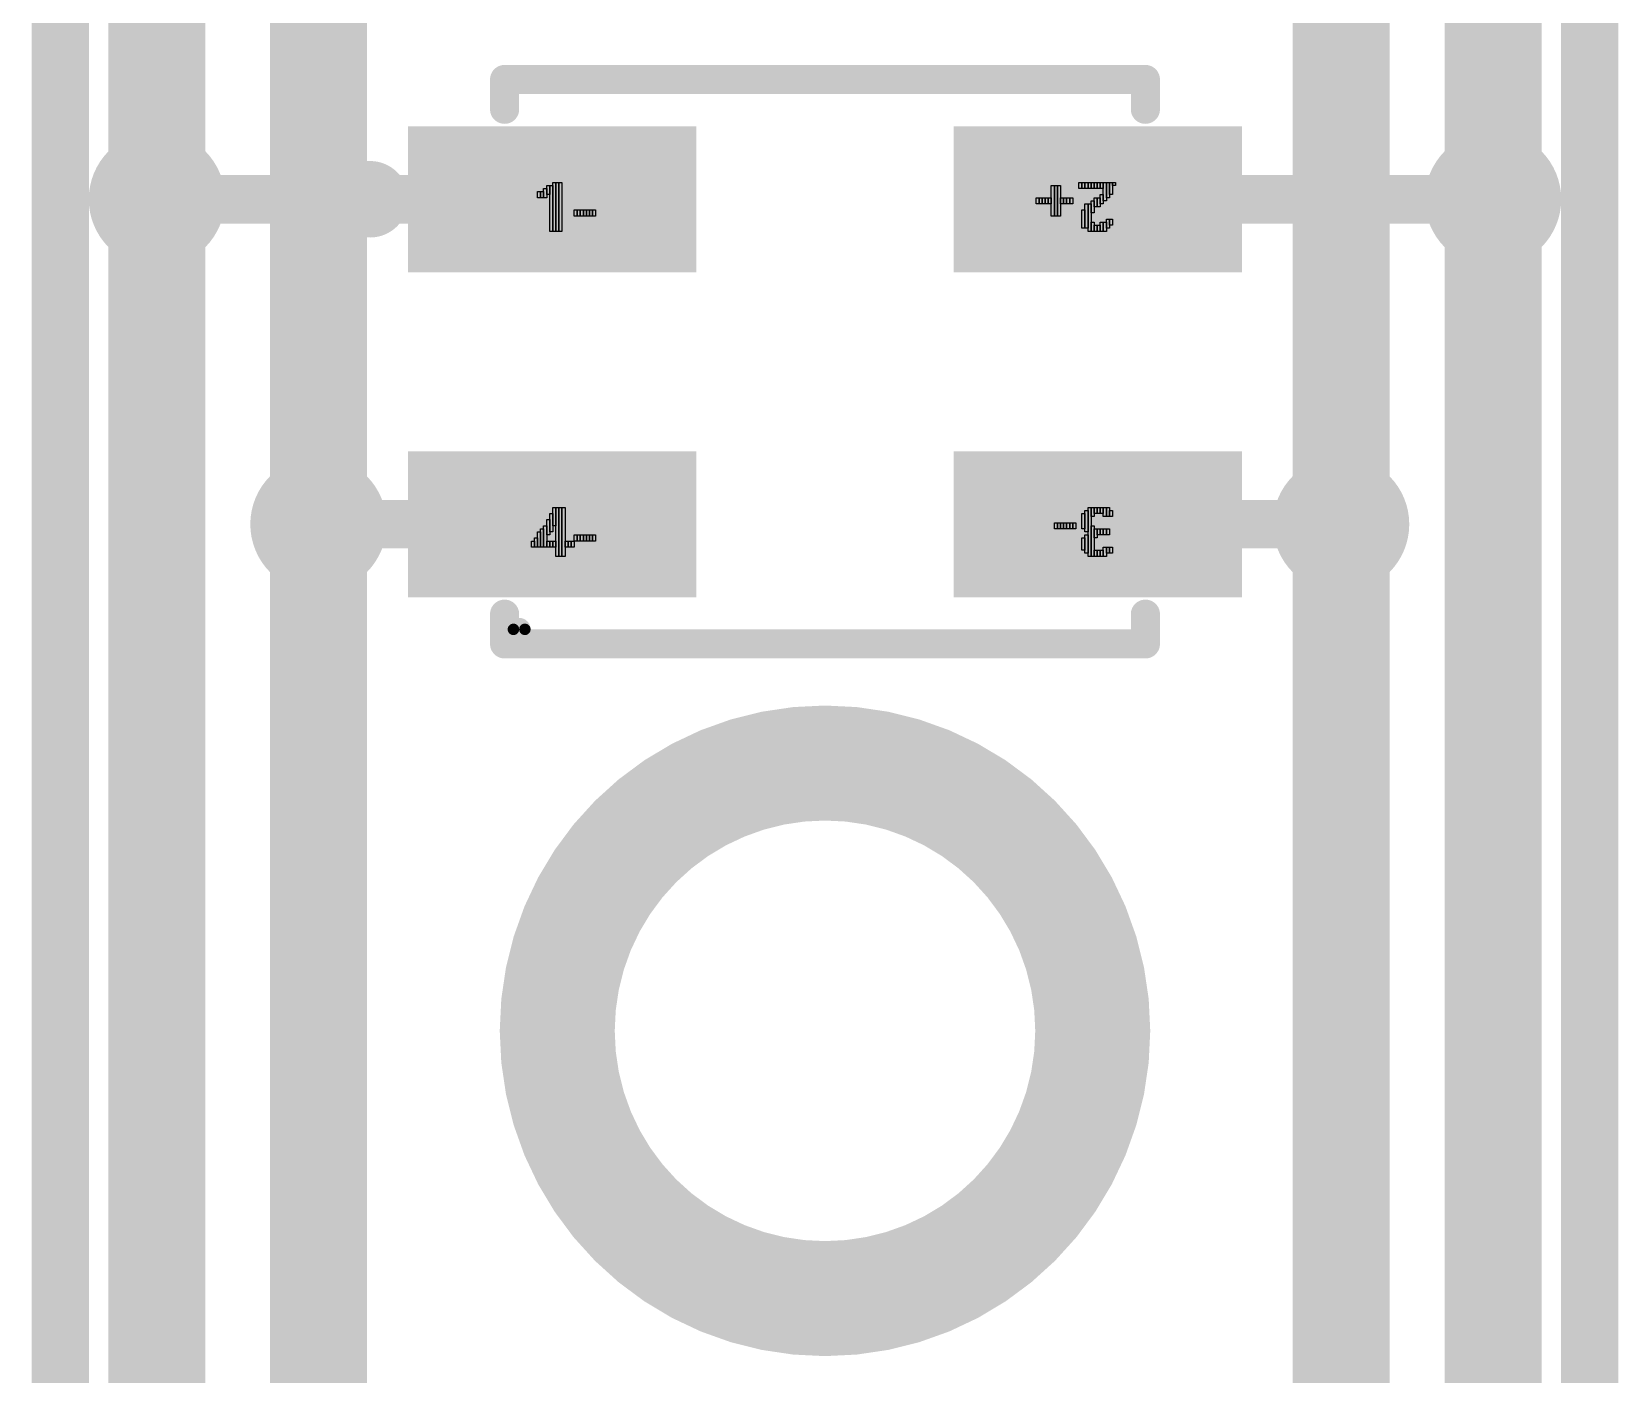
# Model space of a CAD drawing. Header units: millimetres. Extents: x 40.1 to 48.5, y 25.2 to 70.5.
# Drawn here: x 40.25 to 48.55, y 58.8 to 65.83 of the extents above; entities that cross this region are included whole.
import ezdxf

# ---------------------------------------------------------------- set-up
doc = ezdxf.new("R2010")
doc.units = ezdxf.units.MM
for name, color, linetype in [('BottomLayer', 5, 'Continuous'), ('BottomSolder', 6, 'Continuous'), ('Mechanical1', 6, 'Continuous'), ('Mechanical15', 56, 'Continuous'), ('MidLayer2', 76, 'Continuous'), ('MultiLayer', 9, 'Continuous'), ('TopLayer', 1, 'Continuous'), ('TopOverlay', 2, 'Continuous'), ('TopPaste', 8, 'Continuous'), ('TopSolder', 216, 'Continuous')]:
    doc.layers.add(name, color=color, linetype=linetype)

# ---------------------------------------------------------------- blocks, each defined once
blk = doc.blocks.new('LED_SMD_4P_L3_2_W2_8_P1_70_TL_12')
at = {"layer": 'Mechanical15'}
for p, q in [((-1.456, 0.874), (-1.456, 0.922)), ((-1.456, 0.922), (-1.44, 0.922)), ((-1.44, 0.682), (-1.44, 0.922)), ((-1.44, 0.922), (-1.424, 0.922)), ((-1.44, 0.922), (-1.44, 0.874)), ((-1.424, 0.682), (-1.424, 0.938)), ((-1.424, 0.938), (-1.408, 0.938)), ((-1.424, 0.922), (-1.424, 0.682)), ((-1.408, 0.682), (-1.408, 0.938)), ((-1.408, 0.938), (-1.392, 0.938)), ((-1.408, 0.938), (-1.408, 0.682)), ((-1.392, 0.682), (-1.392, 0.938)), ((-1.392, 0.938), (-1.376, 0.938)), ((-1.392, 0.938), (-1.392, 0.682)), ((-1.376, 0.938), (-1.376, 0.682)), ((1.184, 0.762), (1.184, 0.922)), ((1.184, 0.922), (1.2, 0.922)), ((1.2, 0.762), (1.2, 0.922)), ((1.2, 0.922), (1.216, 0.922)), ((1.2, 0.922), (1.2, 0.762)), ((1.216, 0.762), (1.216, 0.922)), ((1.216, 0.922), (1.232, 0.922)), ((1.216, 0.922), (1.216, 0.762)), ((1.232, 0.922), (1.232, 0.762)), ((1.328, 0.906), (1.328, 0.938)), ((1.328, 0.938), (1.344, 0.938)), ((1.344, 0.906), (1.344, 0.938)), ((1.344, 0.938), (1.36, 0.938)), ((1.344, 0.938), (1.344, 0.906)), ((1.36, 0.906), (1.36, 0.938)), ((1.36, 0.938), (1.376, 0.938)), ((1.36, 0.938), (1.36, 0.906)), ((1.376, 0.906), (1.376, 0.938)), ((1.376, 0.938), (1.392, 0.938)), ((1.376, 0.938), (1.376, 0.906)), ((1.392, 0.906), (1.392, 0.938)), ((1.392, 0.938), (1.408, 0.938)), ((1.392, 0.938), (1.392, 0.906)), ((1.408, 0.906), (1.408, 0.938)), ((1.408, 0.938), (1.424, 0.938)), ((1.408, 0.938), (1.408, 0.906)), ((1.424, 0.906), (1.424, 0.938)), ((1.424, 0.938), (1.44, 0.938)), ((1.424, 0.938), (1.424, 0.906)), ((1.44, 0.906), (1.44, 0.938)), ((1.44, 0.938), (1.456, 0.938)), ((1.44, 0.938), (1.44, 0.906)), ((1.456, 0.842), (1.456, 0.938)), ((1.456, 0.938), (1.472, 0.938)), ((1.456, 0.938), (1.456, 0.906)), ((1.472, 0.858), (1.472, 0.938)), ((1.472, 0.938), (1.488, 0.938)), ((1.472, 0.938), (1.472, 0.842)), ((1.488, 0.874), (1.488, 0.938)), ((1.488, 0.938), (1.504, 0.938)), ((1.488, 0.938), (1.488, 0.858)), ((1.504, 0.922), (1.504, 0.938)), ((1.504, 0.938), (1.52, 0.938)), ((1.504, 0.938), (1.504, 0.874)), ((1.52, 0.922), (1.504, 0.922)), ((1.52, 0.938), (1.52, 0.922)), ((-1.504, 0.858), (-1.504, 0.89)), ((-1.504, 0.89), (-1.488, 0.89)), ((-1.488, 0.858), (-1.504, 0.858)), ((-1.488, 0.858), (-1.488, 0.89)), ((-1.488, 0.89), (-1.472, 0.89)), ((-1.488, 0.89), (-1.488, 0.858)), ((-1.472, 0.858), (-1.488, 0.858)), ((-1.472, 0.858), (-1.472, 0.906)), ((-1.472, 0.906), (-1.456, 0.906)), ((-1.472, 0.89), (-1.472, 0.858)), ((-1.456, 0.858), (-1.472, 0.858)), ((-1.456, 0.906), (-1.456, 0.858)), ((-1.44, 0.874), (-1.456, 0.874)), ((1.104, 0.826), (1.104, 0.858)), ((1.104, 0.858), (1.12, 0.858)), ((1.12, 0.826), (1.12, 0.858)), ((1.12, 0.858), (1.136, 0.858)), ((1.12, 0.858), (1.12, 0.826)), ((1.136, 0.826), (1.136, 0.858)), ((1.136, 0.858), (1.152, 0.858)), ((1.136, 0.858), (1.136, 0.826)), ((1.152, 0.826), (1.152, 0.858)), ((1.152, 0.858), (1.168, 0.858)), ((1.152, 0.858), (1.152, 0.826)), ((1.168, 0.826), (1.168, 0.858)), ((1.168, 0.858), (1.184, 0.858)), ((1.168, 0.858), (1.168, 0.826)), ((1.184, 0.858), (1.184, 0.826)), ((1.232, 0.826), (1.232, 0.858)), ((1.232, 0.858), (1.248, 0.858)), ((1.248, 0.826), (1.248, 0.858)), ((1.248, 0.858), (1.264, 0.858)), ((1.248, 0.858), (1.248, 0.826)), ((1.264, 0.826), (1.264, 0.858)), ((1.264, 0.858), (1.28, 0.858)), ((1.264, 0.858), (1.264, 0.826)), ((1.28, 0.826), (1.28, 0.858)), ((1.28, 0.858), (1.296, 0.858)), ((1.28, 0.858), (1.28, 0.826)), ((1.296, 0.858), (1.296, 0.826)), ((1.344, 0.906), (1.328, 0.906)), ((1.36, 0.906), (1.344, 0.906)), ((1.376, 0.906), (1.36, 0.906)), ((1.392, 0.906), (1.376, 0.906)), ((1.408, 0.906), (1.392, 0.906)), ((1.392, 0.778), (1.392, 0.842)), ((1.392, 0.842), (1.408, 0.842)), ((1.424, 0.906), (1.408, 0.906)), ((1.408, 0.81), (1.408, 0.858)), ((1.408, 0.858), (1.424, 0.858)), ((1.408, 0.842), (1.408, 0.778)), ((1.44, 0.906), (1.424, 0.906)), ((1.424, 0.81), (1.424, 0.858)), ((1.424, 0.858), (1.44, 0.858)), ((1.424, 0.858), (1.424, 0.81)), ((1.456, 0.906), (1.44, 0.906)), ((1.44, 0.826), (1.44, 0.874)), ((1.44, 0.874), (1.456, 0.874)), ((1.44, 0.858), (1.44, 0.81)), ((1.456, 0.874), (1.456, 0.826)), ((1.472, 0.842), (1.456, 0.842)), ((1.488, 0.858), (1.472, 0.858)), ((1.504, 0.874), (1.488, 0.874)), ((-1.312, 0.762), (-1.312, 0.794)), ((-1.312, 0.794), (-1.296, 0.794)), ((-1.296, 0.762), (-1.312, 0.762)), ((-1.296, 0.762), (-1.296, 0.794)), ((-1.296, 0.794), (-1.28, 0.794)), ((-1.296, 0.794), (-1.296, 0.762)), ((-1.28, 0.762), (-1.296, 0.762)), ((-1.28, 0.762), (-1.28, 0.794)), ((-1.28, 0.794), (-1.264, 0.794)), ((-1.28, 0.794), (-1.28, 0.762)), ((-1.264, 0.762), (-1.28, 0.762)), ((-1.264, 0.762), (-1.264, 0.794)), ((-1.264, 0.794), (-1.248, 0.794)), ((-1.264, 0.794), (-1.264, 0.762)), ((-1.248, 0.762), (-1.264, 0.762)), ((-1.248, 0.762), (-1.248, 0.794)), ((-1.248, 0.794), (-1.232, 0.794)), ((-1.248, 0.794), (-1.248, 0.762)), ((-1.232, 0.762), (-1.248, 0.762)), ((-1.232, 0.762), (-1.232, 0.794)), ((-1.232, 0.794), (-1.216, 0.794)), ((-1.232, 0.794), (-1.232, 0.762)), ((-1.216, 0.762), (-1.232, 0.762)), ((-1.216, 0.762), (-1.216, 0.794)), ((-1.216, 0.794), (-1.2, 0.794)), ((-1.216, 0.794), (-1.216, 0.762)), ((-1.2, 0.762), (-1.216, 0.762)), ((-1.2, 0.794), (-1.2, 0.762)), ((1.12, 0.826), (1.104, 0.826)), ((1.136, 0.826), (1.12, 0.826)), ((1.152, 0.826), (1.136, 0.826)), ((1.168, 0.826), (1.152, 0.826)), ((1.184, 0.826), (1.168, 0.826)), ((1.2, 0.762), (1.184, 0.762)), ((1.216, 0.762), (1.2, 0.762)), ((1.232, 0.762), (1.216, 0.762)), ((1.248, 0.826), (1.232, 0.826)), ((1.264, 0.826), (1.248, 0.826)), ((1.28, 0.826), (1.264, 0.826)), ((1.296, 0.826), (1.28, 0.826)), ((1.344, 0.698), (1.344, 0.794)), ((1.344, 0.794), (1.36, 0.794)), ((1.36, 0.698), (1.36, 0.826)), ((1.36, 0.826), (1.376, 0.826)), ((1.36, 0.794), (1.36, 0.698)), ((1.376, 0.682), (1.376, 0.826)), ((1.376, 0.826), (1.392, 0.826)), ((1.376, 0.826), (1.376, 0.698)), ((1.392, 0.826), (1.392, 0.682)), ((1.408, 0.778), (1.392, 0.778)), ((1.424, 0.81), (1.408, 0.81)), ((1.44, 0.81), (1.424, 0.81)), ((1.456, 0.826), (1.44, 0.826)), ((-1.424, 0.682), (-1.44, 0.682)), ((-1.408, 0.682), (-1.424, 0.682)), ((-1.392, 0.682), (-1.408, 0.682)), ((-1.376, 0.682), (-1.392, 0.682)), ((1.36, 0.698), (1.344, 0.698)), ((1.376, 0.698), (1.36, 0.698)), ((1.392, 0.682), (1.376, 0.682)), ((1.392, 0.682), (1.392, 0.73)), ((1.392, 0.73), (1.408, 0.73)), ((1.408, 0.682), (1.392, 0.682)), ((1.408, 0.73), (1.408, 0.682)), ((1.408, 0.682), (1.408, 0.714)), ((1.408, 0.714), (1.424, 0.714)), ((1.424, 0.682), (1.408, 0.682)), ((1.424, 0.682), (1.424, 0.714)), ((1.424, 0.714), (1.44, 0.714)), ((1.424, 0.714), (1.424, 0.682)), ((1.44, 0.682), (1.424, 0.682)), ((1.44, 0.682), (1.44, 0.73)), ((1.44, 0.73), (1.456, 0.73)), ((1.44, 0.714), (1.44, 0.682)), ((1.456, 0.682), (1.44, 0.682)), ((1.456, 0.682), (1.456, 0.73)), ((1.456, 0.73), (1.472, 0.73)), ((1.456, 0.73), (1.456, 0.682)), ((1.472, 0.682), (1.456, 0.682)), ((1.472, 0.698), (1.472, 0.746)), ((1.472, 0.746), (1.488, 0.746)), ((1.472, 0.73), (1.472, 0.682)), ((1.488, 0.698), (1.472, 0.698)), ((1.488, 0.714), (1.488, 0.746)), ((1.488, 0.746), (1.504, 0.746)), ((1.488, 0.746), (1.488, 0.698)), ((1.504, 0.714), (1.488, 0.714)), ((1.504, 0.746), (1.504, 0.714)), ((-1.456, -0.906), (-1.456, -0.826)), ((-1.456, -0.826), (-1.44, -0.826)), ((-1.44, -0.89), (-1.44, -0.794)), ((-1.44, -0.794), (-1.424, -0.794)), ((-1.44, -0.826), (-1.44, -0.906)), ((-1.424, -0.858), (-1.424, -0.762)), ((-1.424, -0.762), (-1.408, -0.762)), ((-1.424, -0.794), (-1.424, -0.89)), ((-1.408, -1.018), (-1.408, -0.762)), ((-1.408, -0.762), (-1.392, -0.762)), ((-1.408, -0.762), (-1.408, -0.858)), ((-1.392, -1.018), (-1.392, -0.762)), ((-1.392, -0.762), (-1.376, -0.762)), ((-1.392, -0.762), (-1.392, -1.018)), ((-1.376, -1.018), (-1.376, -0.762)), ((-1.376, -0.762), (-1.36, -0.762)), ((-1.376, -0.762), (-1.376, -1.018)), ((-1.36, -0.762), (-1.36, -1.018)), ((1.344, -0.874), (1.344, -0.794)), ((1.344, -0.794), (1.36, -0.794)), ((1.36, -0.89), (1.36, -0.778)), ((1.36, -0.778), (1.376, -0.778)), ((1.36, -0.794), (1.36, -0.874)), ((1.376, -1.018), (1.376, -0.762)), ((1.376, -0.762), (1.392, -0.762)), ((1.376, -0.778), (1.376, -0.89)), ((1.392, -0.81), (1.392, -0.762)), ((1.392, -0.762), (1.408, -0.762)), ((1.392, -0.762), (1.392, -1.018)), ((1.408, -0.81), (1.392, -0.81)), ((1.408, -0.794), (1.408, -0.762)), ((1.408, -0.762), (1.424, -0.762)), ((1.408, -0.762), (1.408, -0.81)), ((1.424, -0.794), (1.408, -0.794)), ((1.424, -0.794), (1.424, -0.762)), ((1.424, -0.762), (1.44, -0.762)), ((1.424, -0.762), (1.424, -0.794)), ((1.44, -0.794), (1.424, -0.794)), ((1.44, -0.794), (1.44, -0.762)), ((1.44, -0.762), (1.456, -0.762)), ((1.44, -0.762), (1.44, -0.794)), ((1.456, -0.794), (1.44, -0.794)), ((1.456, -0.81), (1.456, -0.762)), ((1.456, -0.762), (1.472, -0.762)), ((1.456, -0.762), (1.456, -0.794)), ((1.472, -0.81), (1.456, -0.81)), ((1.472, -0.81), (1.472, -0.762)), ((1.472, -0.762), (1.488, -0.762)), ((1.472, -0.762), (1.472, -0.81)), ((1.488, -0.81), (1.472, -0.81)), ((1.488, -0.762), (1.488, -0.81)), ((1.488, -0.81), (1.488, -0.778)), ((1.488, -0.778), (1.504, -0.778)), ((1.504, -0.81), (1.488, -0.81)), ((1.504, -0.778), (1.504, -0.81)), ((-1.504, -0.97), (-1.504, -0.89)), ((-1.504, -0.89), (-1.488, -0.89)), ((-1.488, -0.97), (-1.488, -0.874)), ((-1.488, -0.874), (-1.472, -0.874)), ((-1.488, -0.89), (-1.488, -0.97)), ((-1.472, -0.97), (-1.472, -0.858)), ((-1.472, -0.858), (-1.456, -0.858)), ((-1.472, -0.874), (-1.472, -0.97)), ((-1.456, -0.858), (-1.456, -0.97)), ((-1.44, -0.906), (-1.456, -0.906)), ((-1.424, -0.89), (-1.44, -0.89)), ((-1.408, -0.858), (-1.424, -0.858)), ((-1.312, -0.938), (-1.312, -0.906)), ((-1.312, -0.906), (-1.296, -0.906)), ((-1.296, -0.938), (-1.296, -0.906)), ((-1.296, -0.906), (-1.28, -0.906)), ((-1.296, -0.906), (-1.296, -0.938)), ((-1.28, -0.938), (-1.28, -0.906)), ((-1.28, -0.906), (-1.264, -0.906)), ((-1.28, -0.906), (-1.28, -0.938)), ((-1.264, -0.938), (-1.264, -0.906)), ((-1.264, -0.906), (-1.248, -0.906)), ((-1.264, -0.906), (-1.264, -0.938)), ((-1.248, -0.938), (-1.248, -0.906)), ((-1.248, -0.906), (-1.232, -0.906)), ((-1.248, -0.906), (-1.248, -0.938)), ((-1.232, -0.938), (-1.232, -0.906)), ((-1.232, -0.906), (-1.216, -0.906)), ((-1.232, -0.906), (-1.232, -0.938)), ((-1.216, -0.938), (-1.216, -0.906)), ((-1.216, -0.906), (-1.2, -0.906)), ((-1.216, -0.906), (-1.216, -0.938)), ((-1.2, -0.906), (-1.2, -0.938)), ((1.2, -0.874), (1.2, -0.842)), ((1.2, -0.842), (1.216, -0.842)), ((1.216, -0.874), (1.2, -0.874)), ((1.216, -0.874), (1.216, -0.842)), ((1.216, -0.842), (1.232, -0.842)), ((1.216, -0.842), (1.216, -0.874)), ((1.232, -0.874), (1.216, -0.874)), ((1.232, -0.874), (1.232, -0.842)), ((1.232, -0.842), (1.248, -0.842)), ((1.232, -0.842), (1.232, -0.874)), ((1.248, -0.874), (1.232, -0.874)), ((1.248, -0.874), (1.248, -0.842)), ((1.248, -0.842), (1.264, -0.842)), ((1.248, -0.842), (1.248, -0.874)), ((1.264, -0.874), (1.248, -0.874)), ((1.264, -0.874), (1.264, -0.842)), ((1.264, -0.842), (1.28, -0.842)), ((1.264, -0.842), (1.264, -0.874)), ((1.28, -0.874), (1.264, -0.874)), ((1.28, -0.874), (1.28, -0.842)), ((1.28, -0.842), (1.296, -0.842)), ((1.28, -0.842), (1.28, -0.874)), ((1.296, -0.874), (1.28, -0.874)), ((1.296, -0.874), (1.296, -0.842)), ((1.296, -0.842), (1.312, -0.842)), ((1.296, -0.842), (1.296, -0.874)), ((1.312, -0.874), (1.296, -0.874)), ((1.312, -0.842), (1.312, -0.874)), ((1.36, -0.874), (1.344, -0.874)), ((1.376, -0.89), (1.36, -0.89)), ((1.36, -1.002), (1.36, -0.906)), ((1.36, -0.906), (1.376, -0.906)), ((1.376, -0.906), (1.376, -1.002)), ((1.392, -1.018), (1.392, -0.858)), ((1.392, -0.858), (1.408, -0.858)), ((1.408, -0.858), (1.408, -1.018)), ((1.408, -0.922), (1.408, -0.874)), ((1.408, -0.874), (1.424, -0.874)), ((1.424, -0.906), (1.424, -0.874)), ((1.424, -0.874), (1.44, -0.874)), ((1.424, -0.874), (1.424, -0.922)), ((1.44, -0.906), (1.424, -0.906)), ((1.44, -0.906), (1.44, -0.874)), ((1.44, -0.874), (1.456, -0.874)), ((1.44, -0.874), (1.44, -0.906)), ((1.456, -0.906), (1.44, -0.906)), ((1.456, -0.906), (1.456, -0.874)), ((1.456, -0.874), (1.472, -0.874)), ((1.456, -0.874), (1.456, -0.906)), ((1.472, -0.906), (1.456, -0.906)), ((1.472, -0.906), (1.472, -0.874)), ((1.472, -0.874), (1.488, -0.874)), ((1.472, -0.874), (1.472, -0.906)), ((1.488, -0.906), (1.472, -0.906)), ((1.488, -0.874), (1.488, -0.906)), ((-1.536, -0.97), (-1.536, -0.938)), ((-1.536, -0.938), (-1.52, -0.938)), ((-1.52, -0.97), (-1.536, -0.97)), ((-1.52, -0.97), (-1.52, -0.922)), ((-1.52, -0.922), (-1.504, -0.922)), ((-1.52, -0.938), (-1.52, -0.97)), ((-1.504, -0.97), (-1.52, -0.97)), ((-1.504, -0.922), (-1.504, -0.97)), ((-1.488, -0.97), (-1.504, -0.97)), ((-1.472, -0.97), (-1.488, -0.97)), ((-1.456, -0.97), (-1.472, -0.97)), ((-1.456, -0.97), (-1.456, -0.938)), ((-1.456, -0.938), (-1.44, -0.938)), ((-1.44, -0.97), (-1.456, -0.97)), ((-1.44, -0.97), (-1.44, -0.938)), ((-1.44, -0.938), (-1.424, -0.938)), ((-1.44, -0.938), (-1.44, -0.97)), ((-1.424, -0.97), (-1.44, -0.97)), ((-1.424, -0.97), (-1.424, -0.938)), ((-1.424, -0.938), (-1.408, -0.938)), ((-1.424, -0.938), (-1.424, -0.97)), ((-1.408, -0.97), (-1.424, -0.97)), ((-1.408, -0.938), (-1.408, -0.97)), ((-1.36, -0.97), (-1.36, -0.938)), ((-1.36, -0.938), (-1.344, -0.938)), ((-1.344, -0.97), (-1.36, -0.97)), ((-1.344, -0.97), (-1.344, -0.938)), ((-1.344, -0.938), (-1.328, -0.938)), ((-1.344, -0.938), (-1.344, -0.97)), ((-1.328, -0.97), (-1.344, -0.97)), ((-1.328, -0.97), (-1.328, -0.938)), ((-1.328, -0.938), (-1.312, -0.938)), ((-1.328, -0.938), (-1.328, -0.97)), ((-1.312, -0.97), (-1.328, -0.97)), ((-1.296, -0.938), (-1.312, -0.938)), ((-1.312, -0.938), (-1.312, -0.97)), ((-1.28, -0.938), (-1.296, -0.938)), ((-1.264, -0.938), (-1.28, -0.938)), ((-1.248, -0.938), (-1.264, -0.938)), ((-1.232, -0.938), (-1.248, -0.938)), ((-1.216, -0.938), (-1.232, -0.938)), ((-1.2, -0.938), (-1.216, -0.938)), ((1.344, -0.986), (1.344, -0.922)), ((1.344, -0.922), (1.36, -0.922)), ((1.36, -0.986), (1.344, -0.986)), ((1.36, -0.922), (1.36, -0.986)), ((1.424, -0.922), (1.408, -0.922)), ((1.408, -1.018), (1.408, -0.986)), ((1.408, -0.986), (1.424, -0.986)), ((1.424, -1.018), (1.424, -0.986)), ((1.424, -0.986), (1.44, -0.986)), ((1.424, -0.986), (1.424, -1.018)), ((1.44, -1.018), (1.44, -0.986)), ((1.44, -0.986), (1.456, -0.986)), ((1.44, -0.986), (1.44, -1.018)), ((1.456, -1.018), (1.456, -0.97)), ((1.456, -0.97), (1.472, -0.97)), ((1.456, -0.986), (1.456, -1.018)), ((1.472, -1.002), (1.472, -0.97)), ((1.472, -0.97), (1.488, -0.97)), ((1.472, -0.97), (1.472, -1.018)), ((1.488, -1.002), (1.488, -0.97)), ((1.488, -0.97), (1.504, -0.97)), ((1.488, -0.97), (1.488, -1.002)), ((1.504, -0.97), (1.504, -1.002)), ((-1.392, -1.018), (-1.408, -1.018)), ((-1.376, -1.018), (-1.392, -1.018)), ((-1.36, -1.018), (-1.376, -1.018)), ((1.376, -1.002), (1.36, -1.002)), ((1.392, -1.018), (1.376, -1.018)), ((1.408, -1.018), (1.392, -1.018)), ((1.424, -1.018), (1.408, -1.018)), ((1.44, -1.018), (1.424, -1.018)), ((1.456, -1.018), (1.44, -1.018)), ((1.472, -1.018), (1.456, -1.018)), ((1.488, -1.002), (1.472, -1.002)), ((1.504, -1.002), (1.488, -1.002))]:
    blk.add_line(p, q, dxfattribs=at)
for points, const_width in [([(-1.7997, 0.8498, 1), (-1.9999, 0.8498, 1)], 0.2), ([(-2.0499, 0.8498, 1), (-1.9499, 0.8498, 1)], 0.1), ([(-1.8497, 0.8498, 1), (-1.7497, 0.8498, 1)], 0.1)]:
    blk.add_lwpolyline(points, format="xyb", close=True, dxfattribs=dict(at, const_width=const_width))
at = {"layer": 'MidLayer2'}
for points, const_width in [([(-1.5701, -1.3999, 1), (-1.63, -1.3999, 1)], 0.06), ([(-1.645, -1.3999, 1), (-1.615, -1.3999, 1)], 0.03), ([(-1.5851, -1.3999, 1), (-1.5551, -1.3999, 1)], 0.03)]:
    blk.add_lwpolyline(points, format="xyb", close=True, dxfattribs=dict(at, const_width=const_width))
at = {"layer": 'TopLayer'}
for points, const_width in [([(-1.7538, 1.13), (-1.7538, 0.57)], 0.6525), ([(-1.1013, 1.13), (-1.1013, 0.57)], 0.6525), ([(1.1013, 1.13), (1.1013, 0.57)], 0.6525), ([(1.7538, 1.13), (1.7538, 0.57)], 0.6525), ([(-0.775, 0.99), (-2.08, 0.99)], 0.28), ([(2.08, 0.99), (0.775, 0.99)], 0.28), ([(-0.775, 0.71), (-2.08, 0.71)], 0.28), ([(2.08, 0.71), (0.775, 0.71)], 0.28), ([(-1.7538, -0.57), (-1.7538, -1.13)], 0.6525), ([(-1.1013, -0.57), (-1.1013, -1.13)], 0.6525), ([(1.1013, -0.57), (1.1013, -1.13)], 0.6525), ([(1.7538, -0.57), (1.7538, -1.13)], 0.6525), ([(-0.775, -0.71), (-2.08, -0.71)], 0.28), ([(2.08, -0.71), (0.775, -0.71)], 0.28), ([(-0.775, -0.99), (-2.08, -0.99)], 0.28), ([(2.08, -0.99), (0.775, -0.99)], 0.28)]:
    blk.add_lwpolyline(points, dxfattribs=dict(at, const_width=const_width))
at = {"layer": 'TopLayer', "const_width": 0.28}
for points in [[(-1.5675, 0.85, 1), (-1.2875, 0.85, 1)], [(1.2875, 0.85, 1), (1.5675, 0.85, 1)], [(-1.5675, -0.85, 1), (-1.2875, -0.85, 1)], [(1.2875, -0.85, 1), (1.5675, -0.85, 1)]]:
    blk.add_lwpolyline(points, format="xyb", close=True, dxfattribs=at)
at = {"layer": 'TopOverlay', "const_width": 0.1524}
for points in [[(-1.6762, 1.3205), (-1.6762, 1.4762)], [(-1.6762, 1.4762), (1.6762, 1.4762)], [(1.6762, 1.3205), (1.6762, 1.4762)], [(-1.6762, -1.4762), (-1.6762, -1.3205)], [(1.6762, -1.4762), (1.6762, -1.3205)], [(-1.6762, -1.4762), (1.6762, -1.4762)]]:
    blk.add_lwpolyline(points, dxfattribs=at)
at = {"layer": 'TopOverlay'}
for points, const_width in [([(-1.7143, 1.4762, 1), (-1.6381, 1.4762, 1)], 0.0762), ([(-1.7143, 1.4762, 1), (-1.6381, 1.4762, 1)], 0.0762), ([(1.6381, 1.4762, 1), (1.7143, 1.4762, 1)], 0.0762), ([(1.6381, 1.4762, 1), (1.7143, 1.4762, 1)], 0.0762), ([(-1.7143, 1.3205, 1), (-1.6381, 1.3205, 1)], 0.0762), ([(1.6381, 1.3205, 1), (1.7143, 1.3205, 1)], 0.0762), ([(-2.2798, 0.8498, 1), (-2.4799, 0.8498, 1)], 0.2), ([(-2.5299, 0.8498, 1), (-2.4299, 0.8498, 1)], 0.1), ([(-2.3298, 0.8498, 1), (-2.2298, 0.8498, 1)], 0.1), ([(-1.7143, -1.3205, 1), (-1.6381, -1.3205, 1)], 0.0762), ([(1.6381, -1.3205, 1), (1.7143, -1.3205, 1)], 0.0762), ([(-1.7143, -1.4762, 1), (-1.6381, -1.4762, 1)], 0.0762), ([(-1.7143, -1.4762, 1), (-1.6381, -1.4762, 1)], 0.0762), ([(1.6381, -1.4762, 1), (1.7143, -1.4762, 1)], 0.0762), ([(1.6381, -1.4762, 1), (1.7143, -1.4762, 1)], 0.0762)]:
    blk.add_lwpolyline(points, format="xyb", close=True, dxfattribs=dict(at, const_width=const_width))
at = {"layer": 'TopPaste'}
for points, const_width in [([(-1.7538, 1.13), (-1.7538, 0.57)], 0.6525), ([(-1.1013, 1.13), (-1.1013, 0.57)], 0.6525), ([(1.1013, 1.13), (1.1013, 0.57)], 0.6525), ([(1.7538, 1.13), (1.7538, 0.57)], 0.6525), ([(-0.775, 0.99), (-2.08, 0.99)], 0.28), ([(2.08, 0.99), (0.775, 0.99)], 0.28), ([(-0.775, 0.71), (-2.08, 0.71)], 0.28), ([(2.08, 0.71), (0.775, 0.71)], 0.28), ([(-1.7538, -0.57), (-1.7538, -1.13)], 0.6525), ([(-1.1013, -0.57), (-1.1013, -1.13)], 0.6525), ([(1.1013, -0.57), (1.1013, -1.13)], 0.6525), ([(1.7538, -0.57), (1.7538, -1.13)], 0.6525), ([(-0.775, -0.71), (-2.08, -0.71)], 0.28), ([(2.08, -0.71), (0.775, -0.71)], 0.28), ([(-0.775, -0.99), (-2.08, -0.99)], 0.28), ([(2.08, -0.99), (0.775, -0.99)], 0.28)]:
    blk.add_lwpolyline(points, dxfattribs=dict(at, const_width=const_width))
at = {"layer": 'TopPaste', "const_width": 0.28}
for points in [[(-1.5675, 0.85, 1), (-1.2875, 0.85, 1)], [(1.2875, 0.85, 1), (1.5675, 0.85, 1)], [(-1.5675, -0.85, 1), (-1.2875, -0.85, 1)], [(1.2875, -0.85, 1), (1.5675, -0.85, 1)]]:
    blk.add_lwpolyline(points, format="xyb", close=True, dxfattribs=at)
at = {"layer": 'TopSolder'}
for points, const_width in [([(-1.8046, 1.2316), (-1.8046, 0.4684)], 0.7541), ([(-1.0505, 1.2316), (-1.0505, 0.4684)], 0.7541), ([(1.0505, 1.2316), (1.0505, 0.4684)], 0.7541), ([(1.8046, 1.2316), (1.8046, 0.4684)], 0.7541), ([(-0.6734, 1.0408), (-2.1816, 1.0408)], 0.3816), ([(2.1816, 1.0408), (0.6734, 1.0408)], 0.3816), ([(-0.6734, 0.6592), (-2.1816, 0.6592)], 0.3816), ([(2.1816, 0.6592), (0.6734, 0.6592)], 0.3816), ([(-1.8046, -0.4684), (-1.8046, -1.2316)], 0.7541), ([(-1.0505, -0.4684), (-1.0505, -1.2316)], 0.7541), ([(1.0505, -0.4684), (1.0505, -1.2316)], 0.7541), ([(1.8046, -0.4684), (1.8046, -1.2316)], 0.7541), ([(-0.6734, -0.6592), (-2.1816, -0.6592)], 0.3816), ([(2.1816, -0.6592), (0.6734, -0.6592)], 0.3816), ([(-0.6734, -1.0408), (-2.1816, -1.0408)], 0.3816), ([(2.1816, -1.0408), (0.6734, -1.0408)], 0.3816)]:
    blk.add_lwpolyline(points, dxfattribs=dict(at, const_width=const_width))
at = {"layer": 'TopSolder', "const_width": 0.3816}
for points in [[(-1.6183, 0.85, 1), (-1.2367, 0.85, 1)], [(1.2367, 0.85, 1), (1.6183, 0.85, 1)], [(-1.6183, -0.85, 1), (-1.2367, -0.85, 1)], [(1.2367, -0.85, 1), (1.6183, -0.85, 1)]]:
    blk.add_lwpolyline(points, format="xyb", close=True, dxfattribs=at)

msp = doc.modelspace()

# ---------------------------------------------------------------- linework, layer by layer
at = {"layer": 'BottomLayer', "const_width": 0.508}
for points in [[(40.905, 64.95), (40.905, 68.55)], [(47.895, 64.95), (47.895, 68.55)], [(41.75, 63.25), (41.75, 66.85)], [(47.1, 63.25), (47.1, 66.85)], [(40.905, 57.95), (40.905, 64.95)], [(47.895, 57.95), (47.895, 64.95)], [(41.75, 56.25), (41.75, 63.25)], [(47.1, 56.25), (47.1, 63.25)]]:
    msp.add_lwpolyline(points, dxfattribs=at)
at = {"layer": 'BottomLayer'}
for points, const_width in [([(40.7013, 64.95, 1), (41.1087, 64.95, 1)], 0.1026), ([(40.778, 64.95, 1), (41.032, 64.95, 1)], 0.254), ([(40.778, 64.95, 1), (41.032, 64.95, 1)], 0.254), ([(47.6913, 64.95, 1), (48.0987, 64.95, 1)], 0.1026), ([(47.768, 64.95, 1), (48.022, 64.95, 1)], 0.254), ([(47.768, 64.95, 1), (48.022, 64.95, 1)], 0.254), ([(41.5463, 63.25, 1), (41.9537, 63.25, 1)], 0.1026), ([(41.623, 63.25, 1), (41.877, 63.25, 1)], 0.254), ([(41.623, 63.25, 1), (41.877, 63.25, 1)], 0.254), ([(46.8963, 63.25, 1), (47.3037, 63.25, 1)], 0.1026), ([(46.973, 63.25, 1), (47.227, 63.25, 1)], 0.254), ([(46.973, 63.25, 1), (47.227, 63.25, 1)], 0.254), ([(43.05, 60.6, 1), (45.75, 60.6, 1)], 0.5)]:
    msp.add_lwpolyline(points, format="xyb", close=True, dxfattribs=dict(at, const_width=const_width))
at = {"layer": 'BottomSolder'}
for points, const_width in [([(40.6505, 64.95, 1), (41.1595, 64.95, 1)], 0.2042), ([(47.6405, 64.95, 1), (48.1495, 64.95, 1)], 0.2042), ([(41.4955, 63.25, 1), (42.0045, 63.25, 1)], 0.2042), ([(46.8455, 63.25, 1), (47.3545, 63.25, 1)], 0.2042), ([(42.9992, 60.6, 1), (45.8008, 60.6, 1)], 0.6016)]:
    msp.add_lwpolyline(points, format="xyb", close=True, dxfattribs=dict(at, const_width=const_width))
at = {"layer": 'Mechanical1', "const_width": 0.3}
for points in [[(40.4, 26.4), (40.4, 69.4)], [(48.4, 26.4), (48.4, 69.4)]]:
    msp.add_lwpolyline(points, dxfattribs=at)
at = {"layer": 'MidLayer2'}
for points, const_width in [([(40.7013, 64.95, 1), (41.1087, 64.95, 1)], 0.1026), ([(47.6913, 64.95, 1), (48.0987, 64.95, 1)], 0.1026), ([(41.5463, 63.25, 1), (41.9537, 63.25, 1)], 0.1026), ([(46.8963, 63.25, 1), (47.3037, 63.25, 1)], 0.1026), ([(43.05, 60.6, 1), (45.75, 60.6, 1)], 0.5)]:
    msp.add_lwpolyline(points, format="xyb", close=True, dxfattribs=dict(at, const_width=const_width))
at = {"layer": 'MultiLayer'}
for points, const_width in [([(40.7013, 64.95, 1), (41.1087, 64.95, 1)], 0.1026), ([(47.6913, 64.95, 1), (48.0987, 64.95, 1)], 0.1026), ([(41.5463, 63.25, 1), (41.9537, 63.25, 1)], 0.1026), ([(46.8963, 63.25, 1), (47.3037, 63.25, 1)], 0.1026), ([(43.05, 60.6, 1), (45.75, 60.6, 1)], 0.5)]:
    msp.add_lwpolyline(points, format="xyb", close=True, dxfattribs=dict(at, const_width=const_width))
at = {"layer": 'TopLayer'}
for points, const_width in [([(40.7013, 64.95, 1), (41.1087, 64.95, 1)], 0.1026), ([(47.6913, 64.95, 1), (48.0987, 64.95, 1)], 0.1026), ([(40.8415, 64.95, 1), (40.9685, 64.95, 1)], 0.127), ([(42.909, 64.95, 1), (43.036, 64.95, 1)], 0.127), ([(45.764, 64.95, 1), (45.891, 64.95, 1)], 0.127), ([(47.8315, 64.95, 1), (47.9585, 64.95, 1)], 0.127), ([(41.5463, 63.25, 1), (41.9537, 63.25, 1)], 0.1026), ([(46.8963, 63.25, 1), (47.3037, 63.25, 1)], 0.1026), ([(41.6865, 63.25, 1), (41.8135, 63.25, 1)], 0.127), ([(42.909, 63.25, 1), (43.036, 63.25, 1)], 0.127), ([(45.764, 63.25, 1), (45.891, 63.25, 1)], 0.127), ([(47.0365, 63.25, 1), (47.1635, 63.25, 1)], 0.127), ([(43.05, 60.6, 1), (45.75, 60.6, 1)], 0.5)]:
    msp.add_lwpolyline(points, format="xyb", close=True, dxfattribs=dict(at, const_width=const_width))
at = {"layer": 'TopLayer', "const_width": 0.254}
for points in [[(40.905, 64.95), (42.9725, 64.95)], [(45.8275, 64.95), (47.895, 64.95)], [(41.75, 63.25), (42.9725, 63.25)], [(45.8275, 63.25), (47.1, 63.25)]]:
    msp.add_lwpolyline(points, dxfattribs=at)
at = {"layer": 'TopSolder'}
for points, const_width in [([(40.6505, 64.95, 1), (41.1595, 64.95, 1)], 0.2042), ([(47.6405, 64.95, 1), (48.1495, 64.95, 1)], 0.2042), ([(41.4955, 63.25, 1), (42.0045, 63.25, 1)], 0.2042), ([(46.8455, 63.25, 1), (47.3545, 63.25, 1)], 0.2042), ([(42.9992, 60.6, 1), (45.8008, 60.6, 1)], 0.6016)]:
    msp.add_lwpolyline(points, format="xyb", close=True, dxfattribs=dict(at, const_width=const_width))

# ---------------------------------------------------------------- block references
at = {"rotation": 360}
msp.add_blockref('LED_SMD_4P_L3_2_W2_8_P1_70_TL_12', (44.4, 64.1), dxfattribs=at)

doc.saveas('drawing.dxf')
